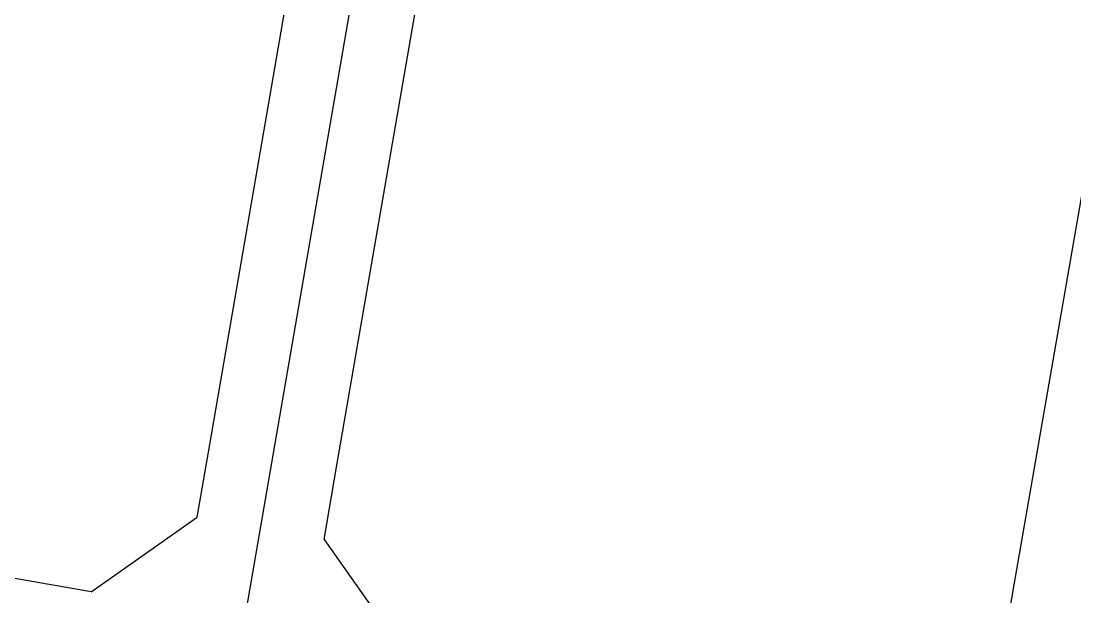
# Model space of a CAD drawing. Extents: x 529262 to 576451, y 2694391 to 2717535.
# Drawn here: x 563757.4 to 563872.1, y 2710518.6 to 2710581.3 of the extents above; entities that cross this region are included whole.
import ezdxf
from ezdxf.xclip import XClip

# ---------------------------------------------------------------- set-up
doc = ezdxf.new("R2010")
doc.units = 0
doc.header["$XCLIPFRAME"] = 0
for name, color, linetype in [('PP-COM', 7, 'Continuous'), ('RD-中线', 40, 'Continuous'), ('RD-红线', 7, 'Continuous')]:
    doc.layers.add(name, color=color, linetype=linetype)

# ---------------------------------------------------------------- blocks, each defined once
blk = doc.blocks.new('A$C19FD0107')
at = {"layer": 'RD-中线', "color": 8, "linetype": 'Continuous', "flags": 128}
blk.add_lwpolyline([(-7218.27, 16113.78), (-7175.49, 16361.54)], dxfattribs=at)
at = {"layer": 'RD-红线', "color": 8, "linetype": 'Continuous', "flags": 128}
for points in [[(-7221.42, 16136.68), (-7220.06, 16144.58), (-7209.34, 16206.61), (-7208.5, 16211.52)], [(-7207.63, 16134.23), (-7206.28, 16142.1), (-7195.58, 16204.04), (-7194.73, 16208.99)], [(-7120.97, 16196), (-7121.83, 16191.09), (-7122.34, 16188.15), (-7132.56, 16129.28), (-7132.56, 16129.28), (-7133.07, 16126.32)], [(-7232.99, 16128.53), (-7279.14, 16136.59), (-7287.04, 16137.97)]]:
    blk.add_lwpolyline(points, dxfattribs=at)
at = {"layer": 'RD-红线', "color": 8}
for points in [[(-7232.99, 16128.53), (-7221.42, 16136.68, 0.414781)], [(-7207.63, 16134.23), (-7199.5, 16122.68, 0.413646)]]:
    blk.add_lwpolyline(points, format="xyb", dxfattribs=at)

msp = doc.modelspace()

# ---------------------------------------------------------------- block references
at = {"layer": 'PP-COM'}
ref = msp.add_blockref('A$C19FD0107', (570997.993, 2694390.603), dxfattribs=at)
XClip(ref).set_block_clipping_path([(-9366.4383134884, 14428.6043910822), (-3328.4480743363, 17452.7484863754)])

doc.saveas('drawing.dxf')
